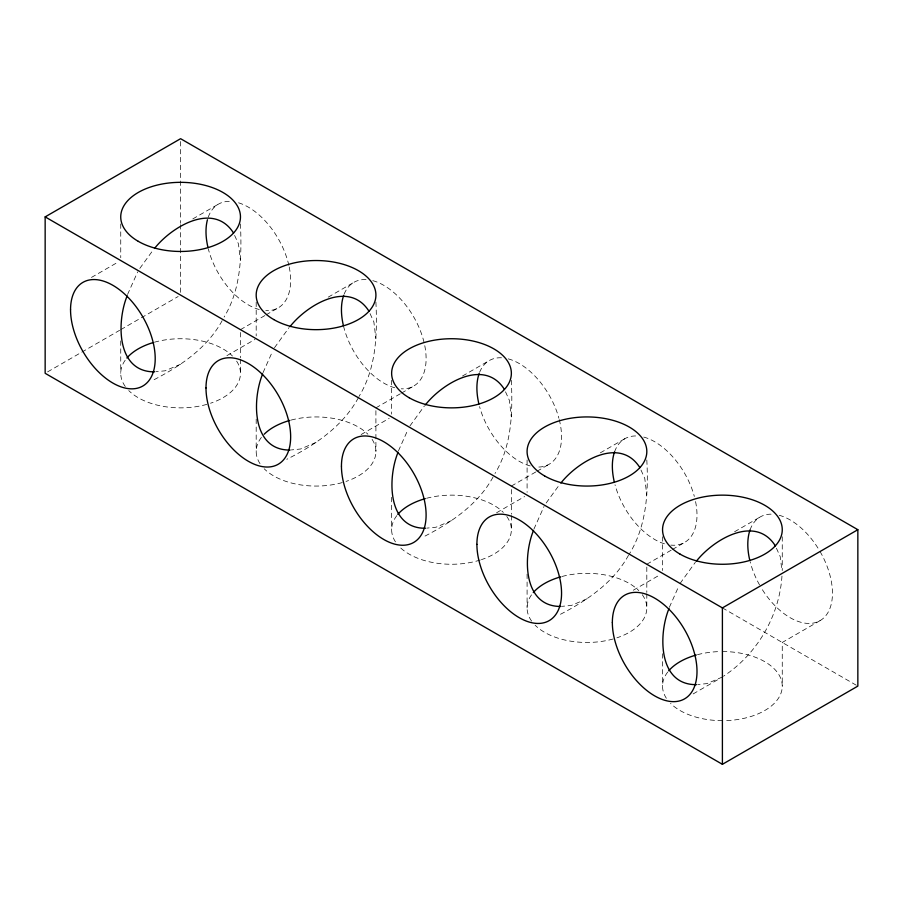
<?xml version="1.0" encoding="UTF-8"?>
<svg xmlns="http://www.w3.org/2000/svg" width="903" height="903" viewBox="0 0 903 903"><rect width="100%" height="100%" fill="white"/><g stroke="black" fill="none" stroke-linecap="round" stroke-linejoin="round"><path stroke-width="0.68" stroke-dasharray="4.51 3.39" d="M240.458 223.933C241.812 255.662 241.101 289.05 224.113 317.055M375.908 302.133C377.42 334.358 376.303 368.153 358.976 396.496M511.358 380.332C512.712 412.073 512.001 445.461 495.013 473.465M646.808 459.943C648.535 492.214 646.638 525.862 629.278 554.137M781.964 576.069C779.436 615.959 756.928 654.336 723.506 676.212M127.56 294.491L137.674 271.893M263.01 372.691L272.537 351.335M398.46 450.89L407.987 429.535M533.91 529.102L544.024 506.504M669.36 607.301L678.887 585.945M139.818 268.394L153.555 249.465M222.149 320.667C206.697 348.919 179.279 366.844 151.343 381.111M274.501 347.723L289.005 327.665M358.378 397.738C342.779 426.442 315.237 444.931 286.793 459.311M409.951 425.934L424.455 405.876M493.049 477.066C477.597 505.319 450.179 523.243 422.243 537.511M546.168 502.994L559.905 484.076M628.499 555.277C613.047 583.519 585.629 601.454 557.693 615.711M680.072 583.462L695.355 562.276M91.474 277.424L118.304 261.949M192.791 218.932L218.391 204.157M47.588 371.889L119.591 330.329M120.81 329.618L178.162 296.511M240.458 329.663L264.85 315.576M266.069 314.876L278.259 307.833M226.924 355.635L254.973 339.438M328.24 297.143L353.841 282.357M375.908 407.863L400.3 393.787M401.519 393.076L413.709 386.044M361.155 434.535L389.204 418.349M462.471 376.043L489.291 360.557M535.75 471.987L511.358 486.062L511.358 514.213M536.969 471.276L549.159 464.244M496.605 512.735L524.654 496.548M600.36 452.832L624.741 438.756M646.808 564.262L671.2 550.187M672.419 549.476L684.609 542.443M633.274 590.235L660.104 574.748M734.59 531.743L760.191 516.956M693.143 693.922L719.962 678.435M820.059 620.643L782.258 642.462L782.258 686.111M180.6 364.214L165.102 370.806L155.914 371.72M316.05 442.425L300.552 449.005L291.364 449.92M451.5 520.625L436.002 527.217L426.814 528.12M586.95 598.824L571.452 605.416L562.264 606.319M722.4 677.024L706.902 683.616L697.714 684.519M722.4 607.9L857.85 686.111M776.411 548.223L780.226 556.632L781.919 570.561M640.961 470.011L644.776 478.432L646.808 495.137M505.511 391.812L509.326 400.232L511.358 416.938M370.061 313.612L373.876 322.021L375.908 338.738M234.611 235.412L238.426 243.821L240.458 260.538M782.258 536.743L782.258 570.527M662.542 536.743L662.542 570.527M662.542 653.727L662.542 686.111M646.808 567.073L646.808 592.413M646.808 593.824L646.808 607.9M527.092 459.943L527.092 492.327M527.092 574.116L527.092 607.9M511.358 515.624L511.358 529.7M391.642 380.332L391.642 414.127M391.642 497.327L391.642 529.7M375.908 410.673L375.908 451.5M256.192 302.133L256.192 335.927M256.192 419.127L256.192 451.5M240.458 332.473L240.458 357.814M240.458 359.225L240.458 373.3M180.6 141.511L180.6 223.233M180.6 224.644L180.6 293.689M120.742 223.933L120.742 257.716M120.742 340.916L120.742 373.3M695.558 501.56A59.858 34.562 60 0 1 670.873 545.107M664.45 543.798A59.858 34.562 60 0 1 615.011 484.776M614.593 451.76A59.858 34.562 60 0 1 637.202 435.991M643.715 437.063A59.858 34.562 60 0 1 694.339 496.424M559.228 419.523A59.858 34.562 60 0 1 536.698 467.009M530.185 465.937A59.858 34.562 60 0 1 479.561 406.576M479.606 372.318A59.858 34.562 60 0 1 503.027 357.893M508.265 358.863A59.858 34.562 60 0 1 558.889 418.224M820.059 551.519A59.858 34.562 60 0 1 820.375 620.451A59.858 34.562 60 0 1 760.845 587.198M759.558 584.952A59.858 34.562 60 0 1 750.122 561.677M750.043 529.959A59.858 34.562 60 0 1 772.652 514.191M779.165 515.263A59.858 34.562 60 0 1 818.728 549.295M289.208 266.949A59.858 34.562 60 0 1 265.798 310.598M259.285 309.537A59.858 34.562 60 0 1 208.322 248.878M208.243 217.16A59.858 34.562 60 0 1 230.852 201.392M238.55 202.803A59.858 34.562 60 0 1 288.937 265.685M372.815 280.664A59.858 34.562 60 0 1 423.631 340.736A59.858 34.562 60 0 1 401.248 388.809M394.735 387.737A59.858 34.562 60 0 1 343.772 327.078M344.156 294.118A59.858 34.562 60 0 1 366.302 279.591M372.081 439.332A59.858 34.562 0 0 1 345.984 481.434M342.226 482.586A59.858 34.562 0 0 1 264.207 468.781M260.019 463.668A59.858 34.562 0 0 1 261.531 437.233M291.172 420.064A59.858 34.562 0 0 1 367.893 434.219M236.631 361.132A59.858 34.562 0 0 1 210.534 403.235M206.776 404.386A59.858 34.562 0 0 1 128.757 390.581M125.291 386.529A59.858 34.562 0 0 1 126.081 359.033M154.424 342.214A59.858 34.562 0 0 1 232.443 356.019M642.259 594.682A59.858 34.562 0 0 1 616.884 637.834M613.126 638.985A59.858 34.562 0 0 1 535.107 625.181M531.641 621.129A59.858 34.562 0 0 1 533.267 592.605M562.072 576.464A59.858 34.562 0 0 1 638.793 590.618M722.4 651.548A59.858 34.562 0 0 1 782.258 685.727A59.858 34.562 0 0 1 723.698 720.662M722.4 720.662A59.858 34.562 0 0 1 670.557 703.381M666.369 698.279A59.858 34.562 0 0 1 667.881 671.832M697.522 654.675A59.858 34.562 0 0 1 719.804 651.582M506.809 516.482A59.858 34.562 0 0 1 481.434 559.634M480.204 560.029A59.858 34.562 0 0 1 399.657 546.981M395.469 541.868A59.858 34.562 0 0 1 396.981 515.432M426.622 498.264A59.858 34.562 0 0 1 503.343 512.419"/><path stroke-width="1.35" d="M127.165 295.834C116.589 321.637 116.261 372.205 154.605 371.844M262.615 374.034C252.039 399.837 251.711 450.416 290.055 450.055M398.065 452.234C387.489 478.037 387.161 528.616 425.505 528.255M533.515 530.433C522.939 556.237 522.611 606.816 560.955 606.455M668.965 608.633C658.389 634.437 658.061 685.016 696.405 684.655M154.515 248.449C171.626 226.732 213.492 201.392 233.527 233.008M289.965 326.649C307.076 304.932 348.942 279.591 368.977 311.208M425.415 404.86C442.526 383.132 484.392 357.791 504.427 389.407M560.865 483.06C577.976 461.331 619.842 435.991 639.877 467.619M696.315 561.26C713.426 539.543 755.292 514.191 775.327 545.818M45.15 216.889L180.6 138.69L857.85 529.7L857.85 686.111L722.4 764.31L45.15 373.3L45.15 216.889L722.4 607.9L857.85 529.7M722.4 607.9L722.4 764.31M749.806 560.391A59.858 34.562 60 0 1 750.043 529.959M208.006 247.591A59.858 34.562 60 0 1 207.442 219.745M614.356 482.191A59.858 34.562 60 0 1 614.593 451.76M343.456 325.791A59.858 34.562 60 0 1 343.693 295.36M478.906 403.991A59.858 34.562 60 0 1 479.143 373.56M264.207 434.219A59.858 34.562 0 0 1 289.874 420.414M533.267 592.605A59.858 34.562 0 0 1 560.774 576.825M668.717 670.816A59.858 34.562 0 0 1 696.224 655.025M397.817 514.405A59.858 34.562 0 0 1 425.324 498.625M126.917 358.006A59.858 34.562 0 0 1 153.16 342.587M476.897 544.362A59.858 34.562 60 0 0 540.389 623.352A59.858 34.562 60 0 0 540.389 538.696A59.858 34.562 60 0 0 476.897 544.362M138.272 241.338A59.858 34.562 0 0 0 238.426 225.84A59.858 34.562 0 0 0 165.102 183.512A59.858 34.562 0 0 0 138.272 241.338M70.547 309.763A59.858 34.562 60 0 0 134.039 388.741A59.858 34.562 60 0 0 134.039 304.085A59.858 34.562 60 0 0 70.547 309.763M341.447 466.162A59.858 34.562 60 0 0 404.939 545.152A59.858 34.562 60 0 0 404.939 460.496A59.858 34.562 60 0 0 341.447 466.162M409.172 397.738A59.858 34.562 0 0 0 509.326 382.24A59.858 34.562 0 0 0 436.002 339.912A59.858 34.562 0 0 0 409.172 397.738M273.722 319.538A59.858 34.562 0 0 0 373.876 304.04A59.858 34.562 0 0 0 300.552 261.712A59.858 34.562 0 0 0 273.722 319.538M205.997 387.963A59.858 34.562 60 0 0 269.489 466.941A59.858 34.562 60 0 0 269.489 382.285A59.858 34.562 60 0 0 205.997 387.963M612.347 622.562A59.858 34.562 60 0 0 675.839 701.552A59.858 34.562 60 0 0 675.839 616.896A59.858 34.562 60 0 0 612.347 622.562M544.622 475.937A59.858 34.562 0 0 0 644.776 460.44A59.858 34.562 0 0 0 571.452 418.112A59.858 34.562 0 0 0 544.622 475.937M680.072 554.137A59.858 34.562 0 0 0 780.226 538.639A59.858 34.562 0 0 0 706.902 496.323A59.858 34.562 0 0 0 680.072 554.137"/></g></svg>
